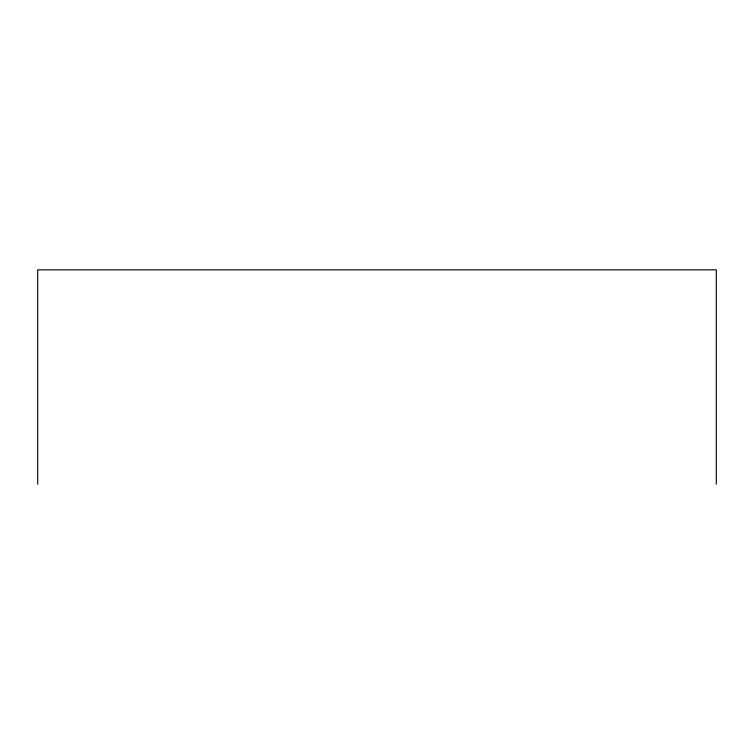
<?xml version="1.0" encoding="UTF-8"?>
<svg xmlns="http://www.w3.org/2000/svg" width="754" height="754" viewBox="0 0 754 754"><rect width="100%" height="100%" fill="white"/><g stroke="black" fill="none" stroke-linecap="round" stroke-linejoin="round"><path stroke-width="1.13" d="M716.3 484.162L716.3 269.838L37.7 269.838L37.7 484.162"/></g></svg>
